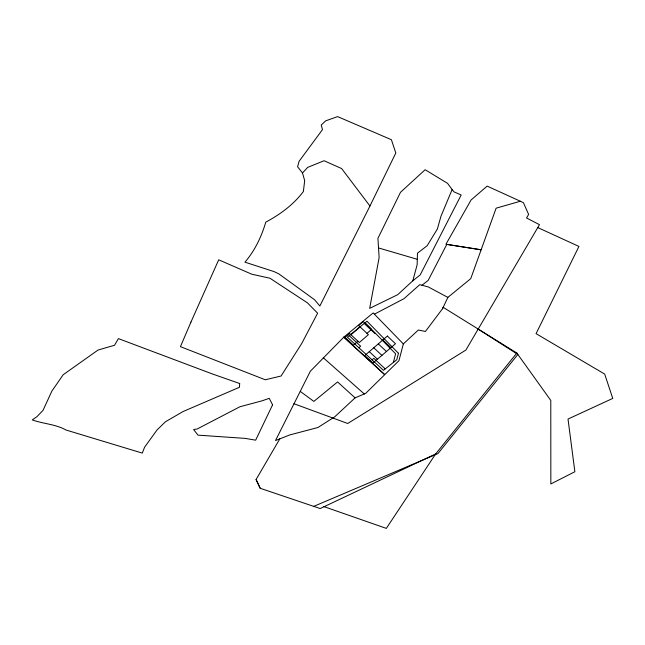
<?xml version="1.0" encoding="UTF-8"?>
<svg xmlns="http://www.w3.org/2000/svg" width="645" height="645" viewBox="0 0 645 645"><rect width="100%" height="100%" fill="white"/><g stroke="black" fill="none" stroke-linecap="round" stroke-linejoin="round"><path stroke-width="0.97" d="M412.808 280.785L417.13 264.813L417.476 253.187L427.167 245.721L437.366 229.023L440.954 216.293L452.137 189.485L447.517 183.317L425.136 169.716L400.497 192.307L377.93 238.336L379.131 257.613L369.674 308.358L397.699 294.692L412.808 280.785L420.209 274.883L461.167 195L453.951 191.831L452.137 189.485M393.361 362.458L395.611 353.783L365.086 322.774M403.335 343.922L398.949 360.7L365.707 393.329L355.089 397.86L334.65 416.896L317.904 427.514L289.661 434.964L275.504 440.551L310.39 371.181L343.825 337.142L373.173 312.906L403.335 343.922L418.347 330.022L425.426 331.457L442.494 308.77L447.864 297.393L470.753 278.632L496.126 208.174L520.362 201.24L523.426 202.732L528.626 214.446L526.53 217.978L539.478 224.67L465.884 350.058L347.719 423.491L293.902 403.722M442.494 308.77L443.171 307.326L516.83 353.033L550.79 400.424L550.838 483.96L574.872 471.729L568.011 419.057L612.75 398.417L604.696 374.092L536.068 333.65L578.936 246.438L537.769 227.572M369.948 206.021L395.812 153.002L391.394 139.715L337.609 116.608L325.661 120.849L321.218 125.066L322.492 129.597L299.087 161.315L297.579 166.757L302.481 172.957L304.682 180.608L303.376 191.549C293.507 204.634 280.14 214.487 265.78 222.146C261.483 236.747 254.896 250.518 244.955 262.176L274.044 271.593L278.89 273.907L314.607 299.78L319.872 305.996L369.948 206.021L341.624 168.547L324.064 160.742L307.689 167.386L302.481 172.957M516.83 353.033L435.633 453.967L320.17 508.55L260.201 488.281L256.073 479.541L279.825 438.85M435.633 453.967L386.323 528.392L323.782 506.559M350.977 334.787L360.039 326.87M357.943 341.221L353.444 345.131L345.051 337.432L349.566 333.489L359.338 342.503L368.384 334.658L358.636 325.564L363.2 321.581L371.544 329.41L366.997 333.36M358.87 347.744L360.636 346.22L349.195 335.682M375.495 333.352L375.116 333.683L364.223 323.476M372.044 359.854L373.802 358.346L385.242 368.884M422.024 285.251L428.191 280.365L446.808 244.382L481.001 249.784L445.937 244.245L471.092 199.974L487.152 186.115L520.362 201.24M374.406 314.171L404.004 298.659L419.782 284.647L428.353 286.961L447.864 297.393M313.72 506.373L437.915 453.612L517.854 354.444L477.921 328.942M378.349 247.882L417.009 259.209M300.296 391.418L313.849 401.408L337.585 381.937L355.089 397.86M364.393 394.039L323.266 357.741M369.262 351.662L377.438 359.209M373.769 347.784L381.937 355.363M378.284 343.89L386.444 351.501M382.816 339.988L390.967 347.631M256.073 479.541L260.217 488.281M239.682 383.525L239.456 387.282L183.083 411.526L165.459 421.774L157.066 429.917L144.625 447.154L142.279 453.096L66.072 430.038C55.543 424.128 43.368 423.918 32.25 419.887L36.91 416.71L43.03 410.357L51.834 391.152L63.194 374.737L98.032 350.05L114.528 345.26L118.398 338.609L212.269 373.915L239.682 383.525M398.449 353.258L396.756 359.773L383.436 370.319L347.365 337.166L366.997 321.226L398.449 353.258M190.944 322.089L180.439 346.655L265.288 379.776L281.091 376.011L301.739 343.463L317.622 313.204L307.439 302.86L269.973 278.237L251.752 274.198L218.703 259.806L190.944 322.089M272.585 404.81L255.646 440.188L245.197 438.382L197.991 435.149L193.621 429.538L197.168 428.998L239.932 406.753L262.128 400.803L269.223 398.328L272.585 404.81M387.363 336.069L364.772 355.532L372.963 363.046L395.498 343.745L387.363 336.069M384.654 374.592L343.825 337.142L384.654 374.592"/></g></svg>
